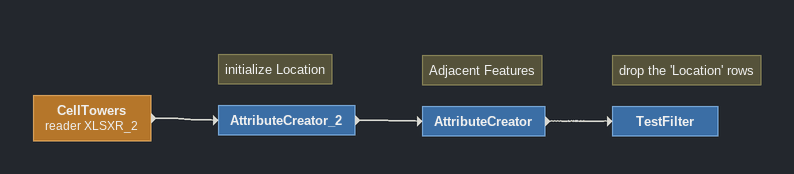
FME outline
CellTowers (reader XLSXR_2)
    -> AttributeCreator_2
Note: initialize Location
AttributeCreator_2
    -> AttributeCreator
Note: Adjacent Features
AttributeCreator
    -> TestFilter
Note: drop the 'Location' rows
TestFilter
